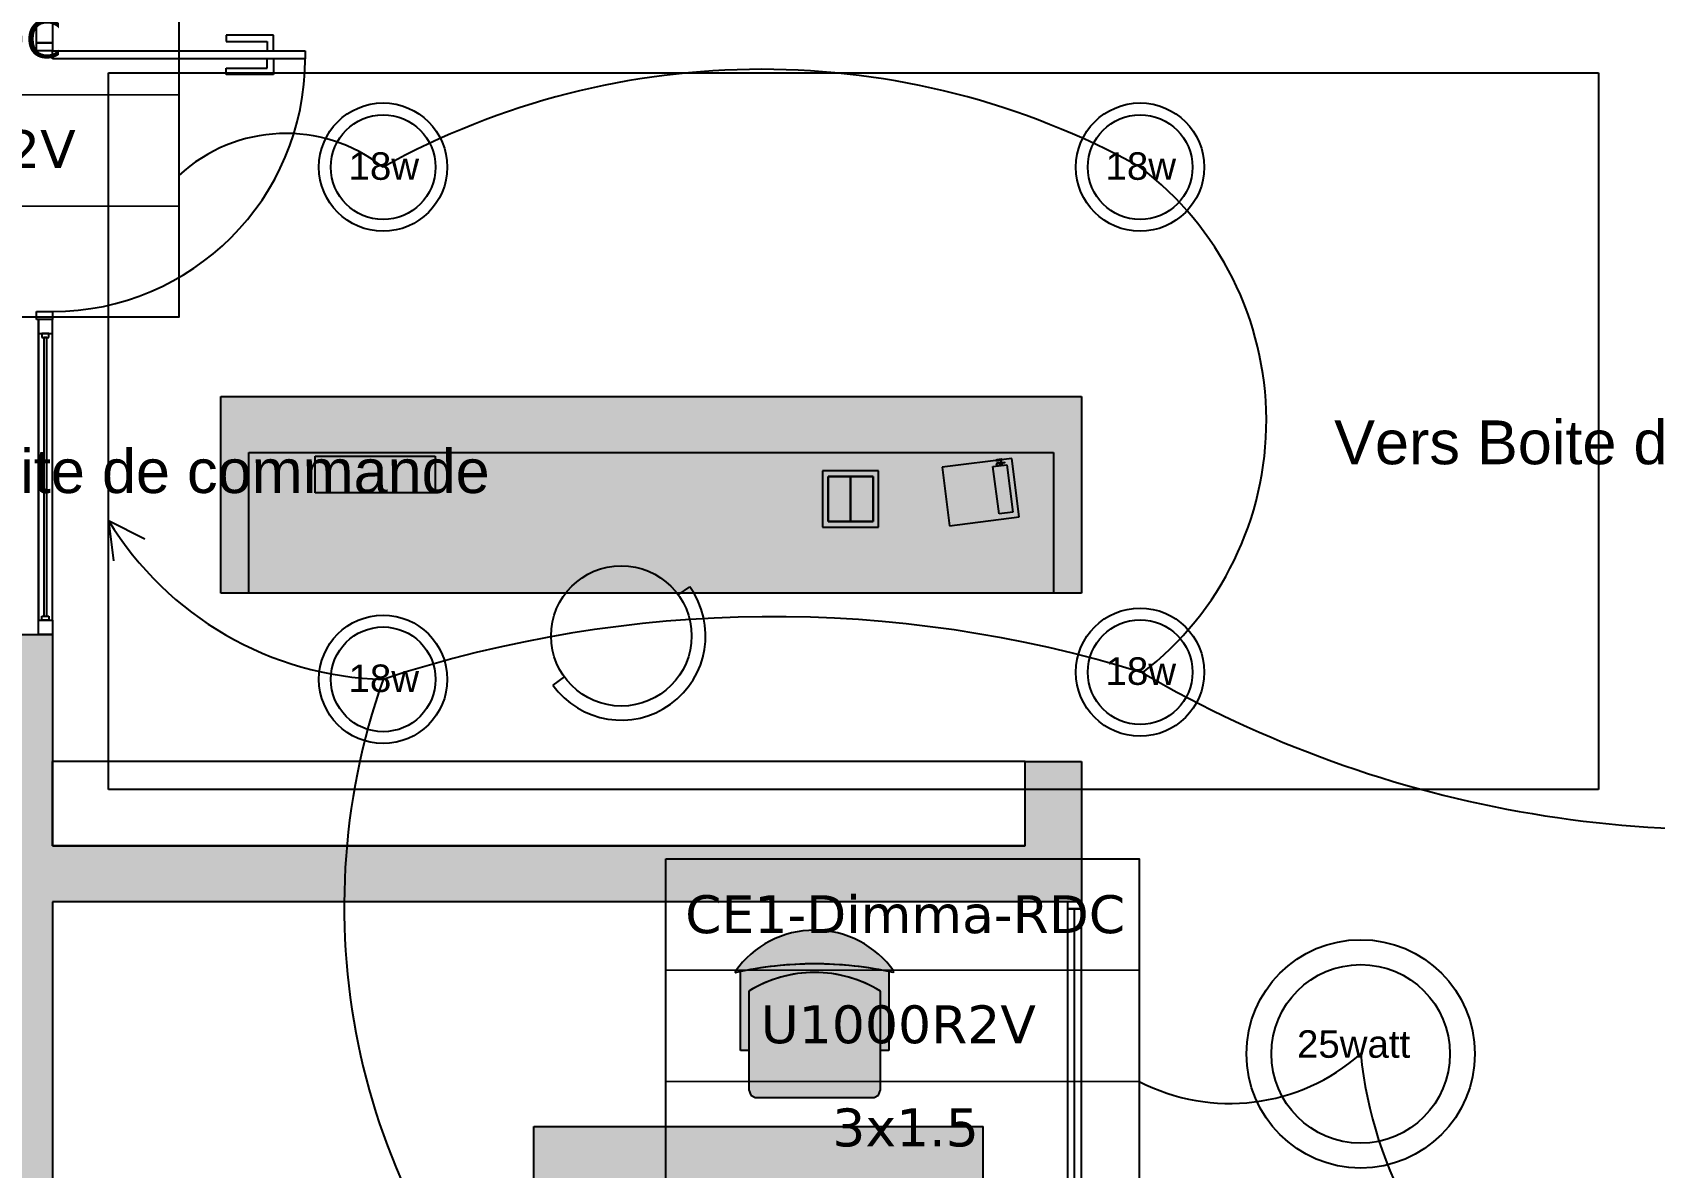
# Model space of a CAD drawing. Header units: millimetres. Extents: x 31778 to 54642, y 18502 to 28743.
# Drawn here: x 43998 to 44576, y 21233 to 21638 of the extents above; entities that cross this region are included whole.
import ezdxf
from ezdxf.enums import TextEntityAlignment as Align

# ---------------------------------------------------------------- set-up
doc = ezdxf.new("R2010")
doc.units = ezdxf.units.MM
doc.linetypes.add('ACAD_ISO03W100', pattern=[30, 12, -18])
for name, color, linetype in [('CIRCUITS ECLAIRAGE', 1, 'Continuous'), ('MUR BAS', 7, 'Continuous'), ('Plan Archi', 8, 'Continuous')]:
    doc.layers.add(name, color=color, linetype=linetype)
doc.layers.add('STRUCTURE POUTRES', color=5, linetype='ACAD_ISO03W100', lineweight=20)
doc.styles.get("Standard").update_dxf_attribs({"font": 'arial.ttf'})
doc.styles.add('Verdana', font='verdana.ttf')

# ---------------------------------------------------------------- blocks, each defined once
blk = doc.blocks.new('25w')
at = {"layer": 'MUR BAS', "color": 5}
for radius in [82.96620207530886, 64.90323994610428]:
    blk.add_circle((55048.05783666488, -12065.89466432791), radius, dxfattribs=at)
at = {"layer": 'MUR BAS', "color": 5, "insert": (55001.77339238478, -12048.75589350279), "char_height": 20, "attachment_point": 1}
blk.add_mtext_dynamic_manual_height_columns('25watt', width=88.00231635262026, gutter_width=100, heights=[0], dxfattribs=at)
blk = doc.blocks.new('18w')
at = {"layer": 'MUR BAS', "color": 1}
for radius in [46.61078380276666, 38.05015646062355]:
    blk.add_circle((54837.71203632595, -12071.17132957089), radius, dxfattribs=at)
at = {"layer": 'MUR BAS', "color": 1, "insert": (54812.59687050407, -12060.39787366682), "char_height": 20, "attachment_point": 1}
blk.add_mtext_dynamic_manual_height_columns('18w', width=53.48466319893487, gutter_width=100, heights=[0], dxfattribs=at)
blk = doc.blocks.new('ETIQ ECL')
at = {"color": 6, "linetype": 'ByBlock'}
blk.add_lwpolyline([(-28.09237466774357, 19.79999999999927), (28.09237466774357, 19.79999999999927), (28.09237466774357, -19.79999999999927), (-28.09237466774357, -19.79999999999927)], close=True, dxfattribs=at)
at = {"layer": 'STRUCTURE POUTRES', "color": 6, "linetype": 'ByBlock'}
for points in [[(-28.09237466774357, 19.79999999999927), (28.09237466774357, 19.79999999999927), (28.09237466774357, 6.599999999999909), (-28.09237466774357, 6.599999999999909)], [(-28.09237466774357, 6.599999999999909), (28.09237466774357, 6.599999999999909), (28.09237466774357, -6.599999999999454), (-28.09237466774357, -6.599999999999454)], [(-28.09237466774357, -6.599999999999454), (28.09237466774357, -6.599999999999454), (28.09237466774357, -19.79999999999927), (-28.09237466774357, -19.79999999999927)]]:
    blk.add_lwpolyline(points, close=True, dxfattribs=at)
at = {"layer": 'STRUCTURE POUTRES', "color": 6, "linetype": 'ByBlock', "style": 'Verdana'}
for tag, p in [('CIRCUIT', (0.3258196043170756, 10.99343506267905)), ('CABLE', (-0.4895047320387675, -2.077938956542766)), ('SECTION', (0.3739897136692889, -14.32081281852334))]:
    blk.add_attdef(tag, text='', height=4.5, dxfattribs=at).set_placement(p, align=Align.CENTER)
blk = doc.blocks.new('FLECHZ')
at = {"color": 6}
for p, q in [((-7.275957614183426e-12, 0), (-3.380331694097549, 14.0119377987794)), ((0, 0), (-13.5306625672747, 4.96811973784861))]:
    blk.add_line(p, q, dxfattribs=at)

msp = doc.modelspace()

# ---------------------------------------------------------------- hatches: boundary and pattern name
at = {"layer": 'Plan Archi'}
h = msp.add_hatch(color=256, dxfattribs=at)
h.dxf.hatch_style = 1
h.paths.add_polyline_path([(44371.55852034519, 21437.90666270898), (44065.11856252876, 21437.90666270897), (44065.11856252876, 21507.90666270897), (44371.55852034519, 21507.90666270898)])
h = msp.add_hatch(color=256, dxfattribs=at)
h.dxf.hatch_style = 1
h.paths.add_polyline_path([(44299.33752283467, 21481.3880223654), (44279.33752283467, 21481.3880223654), (44279.33752283467, 21461.3880223654), (44299.33752283467, 21461.3880223654)])
h = msp.add_hatch(color=256, dxfattribs=at)
h.dxf.hatch_style = 1
h.paths.add_polyline_path([(44005.11856252876, 21327.90666270897), (44005.11856252885, 21068.26360498327), (43960.11856252929, 21068.26360498327), (43960.11856252929, 21423.18514753255), (44005.11856252885, 21423.18514753255), (44005.11856252876, 21347.90666270897), (44351.55852034519, 21347.90666270897), (44351.55852034519, 21377.90666270897), (44371.55852034519, 21377.90666270897), (44371.55852034519, 21327.90666270897)])
h = msp.add_hatch(color=256, dxfattribs=at)
h.dxf.hatch_style = 1
edge = h.paths.add_edge_path()
edge.add_arc((44276.5077337167, 21176.6896903493), 129.1470968822902, 89.9807959840947, 102.4973434483042, ccw=False)
edge.add_arc((44276.59437342567, 21176.55326802892), 129.2835192172629, 77.5092782508953, 90.01921317479162, ccw=False)
edge.add_line((44304.55600864608, 21302.77678127824), (44304.85600860219, 21303.13678111192))
edge.add_arc((44276.54255246425, 21283.21970118278), 34.61707485301902, 35.1244418655336, 89.9859844774305)
edge.add_arc((44276.54970658297, 21283.26740966735), 34.56936535771104, 89.99782247723603, 144.916600167338)
edge.add_arc((44248.45963700333, 21302.99728527954), 0.2426993287910363, 144.9166001673375, 294.6945263196027)
h = msp.add_hatch(color=256, dxfattribs=at)
h.dxf.hatch_style = 1
edge = h.paths.add_edge_path()
edge.add_line((44303.02600928943, 21303.10678110506), (44303.02600930668, 21275.04179280474))
edge.add_line((44303.02600930668, 21275.04179280474), (44299.95101061872, 21275.04179284324))
edge.add_line((44299.95101061872, 21275.04179284324), (44299.95101064655, 21296.13178403406))
edge.add_arc((44276.55102037219, 21258.35369161822), 44.4380896463861, 58.22566300077884, 121.7743369603142)
edge.add_line((44253.15103012348, 21296.13178404995), (44253.15103007237, 21275.04179285622))
edge.add_line((44253.15103007237, 21275.04179285622), (44250.09103135894, 21275.04179284524))
edge.add_line((44250.09103135894, 21275.04179284524), (44250.09103137662, 21303.10618638759))
edge.add_arc((44276.5599462869, 21176.18430654683), 129.6524856639419, 78.22137953616561, 101.77990788484061, ccw=False)
h = msp.add_hatch(color=256, dxfattribs=at)
h.dxf.hatch_style = 1
edge = h.paths.add_edge_path()
edge.add_arc((44276.56690358531, 21258.29788573415), 44.49389836539882, 90.02045314779735, 121.7538837941314)
edge.add_line((44253.15103012348, 21296.13178404995), (44253.15103010427, 21260.94179869412))
edge.add_line((44253.15103010427, 21260.94179869412), (44253.85602980266, 21259.03679950862))
edge.add_line((44253.85602980266, 21259.03679950862), (44255.35602917524, 21258.24179982851))
edge.add_line((44255.35602917524, 21258.24179982851), (44297.76101151809, 21258.24179983394))
edge.add_line((44297.76101151809, 21258.24179983394), (44299.26101087937, 21259.03679948139))
edge.add_line((44299.26101087937, 21259.03679948139), (44299.9510106157, 21260.94179868405))
edge.add_line((44299.9510106157, 21260.94179868405), (44299.95101064655, 21296.13178403406))
edge.add_arc((44276.53513715819, 21258.29788573125), 44.49389836831288, 58.24611616802966, 89.97954681436373)
h = msp.add_hatch(color=256, dxfattribs=at)
h.dxf.hatch_style = 1
h.paths.add_polyline_path([(44176.55852035273, 21167.90666267731), (44176.55852033783, 21247.90666267731), (44336.55852034528, 21247.90666270711), (44336.55852036018, 21167.90666270711)])

# ---------------------------------------------------------------- linework, layer by layer
at = {"layer": 'CIRCUITS ECLAIRAGE', "color": 6}
for centre, radius, start, end in [((44257.66162389742, 21346.17498705235), 278.2348562636653, 61.02471636244915, 118.9752836375509), ((44088.26534151074, 21545.65378237311), 55.92528689843139, 51.76652729823768, 132.9507799718734), ((44324.12826592581, 21499.21517769115), 113.2865486129785, 307.6470156072899, 52.91017511587071), ((44125.94700732463, 21525.24821016759), 118.1197512899814, 211.3932617159637, 268.5100371797488), ((44261.76938496907, 20985.58558188572), 443.8733273410242, 72.75988629800065, 108.2348656381776), ((44599.97808545439, 21764.0862646617), 410.3976393945482, 239.7649806553003, 281.1718373699987), ((44352.31518720627, 21326.25373151106), 243.2892747850679, 160.5741751160259, 224.6235306955233)]:
    msp.add_arc(centre, radius, start, end, dxfattribs=at)
at = {"layer": 'CIRCUITS ECLAIRAGE', "color": 4}
for centre, radius, start, end in [((44424.4096030884, 21326.41083392283), 70.27660525247397, 242.6200770481494, 311.5233096885457), ((44619.06809769735, 21288.77359522586), 148.8260041419578, 185.7760367966531, 281.6555074411407)]:
    msp.add_arc(centre, radius, start, end, dxfattribs=at)
at = {"layer": 'Plan Archi'}
for p, q in [((43999.49309826884, 21633.81061183997), (43999.49309826884, 21643.18514758153)), ((44005.11856252728, 21643.18514758153), (44005.11856252728, 21633.81061183997)), ((44005.11856252728, 21633.81061183997), (43999.49309826884, 21633.81061183997)), ((43999.49309826884, 21630.99787971075), (43999.49309826884, 21633.81061183997)), ((43999.49309826884, 21633.81061183997), (44005.11856252728, 21633.81061183997)), ((44005.11856252728, 21633.81061183997), (44005.11856252728, 21630.99787971075)), ((44083.8750621455, 21636.6233439692), (44066.99866937016, 21636.6233439692)), ((44066.99866937016, 21636.6233439692), (44066.99866937016, 21634.37315826582)), ((44066.99866937016, 21634.37315826582), (44081.62487644212, 21634.37315826582)), ((44081.62487644212, 21634.37315826582), (44081.62487644212, 21630.99787971075)), ((44083.8750621455, 21630.99787971075), (44083.8750621455, 21636.6233439692)), ((44005.11856252728, 21630.99787971075), (43999.49309826884, 21630.99787971075)), ((44005.11856252728, 21628.18514758153), (44005.11856252728, 21630.99787971075)), ((44005.11856252728, 21630.99787971075), (44095.12599066239, 21630.99787971075)), ((44095.12599066239, 21628.18514758153), (44005.11856252728, 21628.18514758153)), ((44081.62487644212, 21624.80986902646), (44081.62487644212, 21628.18514758153)), ((44083.8750621455, 21628.18514758153), (44083.8750621455, 21622.55968332308)), ((44095.12599066239, 21630.99787971075), (44095.12599066239, 21628.18514758153)), ((44025.11856252805, 21623.18514753429), (44555.65370357261, 21623.18514753429)), ((44025.11856252805, 21367.90666270897), (44025.11856252805, 21623.18514753429)), ((44066.99866937016, 21622.55968332308), (44066.99866937016, 21624.80986902646)), ((44066.99866937016, 21624.80986902646), (44081.62487644212, 21624.80986902646)), ((44083.8750621455, 21622.55968332308), (44066.99866937016, 21622.55968332308)), ((44555.65370357261, 21623.18514753429), (44555.65370357261, 21367.90666270897)), ((43999.49309826882, 21535.37241545231), (43999.49309826882, 21538.18514758153)), ((43999.49309826882, 21538.18514758153), (44005.11856252728, 21538.18514758153)), ((44005.11856252728, 21535.37241545231), (43999.49309826882, 21535.37241545231)), ((44000.11856252885, 21535.37241545231), (44000.11856252885, 21530.37241545231)), ((44005.11856252885, 21535.37241545231), (44000.11856252885, 21535.37241545231)), ((44000.11856252885, 21423.18514753255), (44000.11856252885, 21535.37241545231)), ((44005.11856252728, 21538.18514758153), (44005.11856252728, 21535.37241545231)), ((44005.11856252885, 21530.37241545231), (44005.11856252885, 21535.37241545231)), ((44000.11856252885, 21530.37241545231), (44000.11856252879, 21428.18514753255)), ((44000.11856252885, 21530.37241545231), (44005.11856252885, 21530.37241545231)), ((44001.36856252885, 21530.37241545231), (44001.36856252885, 21528.87241545231)), ((44003.86856252885, 21530.37241545231), (44001.36856252885, 21530.37241545231)), ((44003.86856252885, 21528.87241545231), (44003.86856252885, 21530.37241545231)), ((44005.11856252885, 21428.18514753255), (44005.11856252885, 21530.37241545231)), ((44001.36856252885, 21528.87241545231), (44003.86856252885, 21528.87241545231)), ((44003.11856252885, 21528.87241545231), (44002.11856252885, 21528.87241545231)), ((44002.11856252885, 21528.87241545231), (44002.11856252885, 21429.68514753255)), ((44003.11856252885, 21429.68514753255), (44003.11856252885, 21528.87241545231)), ((44065.11856252876, 21437.90666270897), (44065.11856252876, 21507.90666270897)), ((44065.11856252876, 21507.90666270897), (44371.55852034519, 21507.90666270898)), ((44065.11856252876, 21437.90666270897), (44065.11856252876, 21507.90666270897)), ((44065.11856252876, 21507.90666270897), (44371.55852034519, 21507.90666270898)), ((44371.55852034519, 21507.90666270898), (44371.55852034519, 21437.90666270898)), ((44371.55852034519, 21507.90666270898), (44371.55852034519, 21437.90666270898)), ((44075.11856252876, 21437.90666270897), (44075.11856252876, 21487.93079298549)), ((44075.11856252876, 21487.93079298549), (44361.55852034519, 21487.9307929855)), ((44075.11856252876, 21437.90666270897), (44075.11856252876, 21487.93079298549)), ((44075.11856252876, 21487.93079298549), (44361.55852034519, 21487.9307929855)), ((44098.73279066001, 21473.57692739392), (44098.73279066001, 21486.68607668929)), ((44098.73279066001, 21486.68607668929), (44141.42155887828, 21486.68607668929)), ((44141.42155887828, 21486.68607668929), (44141.42155887828, 21473.57692739392)), ((44346.73823640653, 21485.85234826374), (44321.940536685, 21482.67837779749)), ((44340.04879812215, 21482.97982055544), (44345.00833806646, 21483.61461464876)), ((44342.20709803904, 21466.11738474482), (44340.04879812215, 21482.97982055544)), ((44345.00833806646, 21483.61461464876), (44347.16663798335, 21466.75217883814)), ((44349.40437159844, 21465.02228049761), (44346.73823640653, 21485.85234826374)), ((44361.55852034519, 21487.9307929855), (44361.55852034519, 21437.90666270898)), ((44361.55852034519, 21487.9307929855), (44361.55852034519, 21437.90666270898)), ((44299.33752283467, 21481.3880223654), (44279.33752283467, 21481.3880223654)), ((44279.33752283467, 21481.3880223654), (44279.33752283467, 21461.3880223654)), ((44281.33752283467, 21463.3880223654), (44281.33752283467, 21479.3880223654)), ((44281.33752283467, 21479.3880223654), (44289.33752283467, 21479.3880223654)), ((44297.33752283467, 21479.3880223654), (44281.33752283467, 21479.3880223654)), ((44281.33752283467, 21479.3880223654), (44281.33752283467, 21463.3880223654)), ((44289.33752283467, 21479.3880223654), (44297.33752283467, 21479.3880223654)), ((44289.33752283467, 21463.3880223654), (44289.33752283467, 21479.3880223654)), ((44289.33752283467, 21479.3880223654), (44289.33752283467, 21463.3880223654)), ((44297.33752283467, 21479.3880223654), (44297.33752283467, 21463.3880223654)), ((44297.33752283467, 21463.3880223654), (44297.33752283467, 21479.3880223654)), ((44299.33752283467, 21461.3880223654), (44299.33752283467, 21481.3880223654)), ((44321.940536685, 21482.67837779749), (44324.60667187691, 21461.84831003136)), ((44141.42155887828, 21473.57692739392), (44098.73279066001, 21473.57692739392)), ((44347.16663798335, 21466.75217883814), (44342.20709803904, 21466.11738474482)), ((44279.33752283467, 21461.3880223654), (44299.33752283467, 21461.3880223654)), ((44289.33752283467, 21463.3880223654), (44281.33752283467, 21463.3880223654)), ((44281.33752283467, 21463.3880223654), (44297.33752283467, 21463.3880223654)), ((44297.33752283467, 21463.3880223654), (44289.33752283467, 21463.3880223654)), ((44324.60667187691, 21461.84831003136), (44349.40437159844, 21465.02228049761)), ((44371.55852034519, 21437.90666270898), (44065.11856252876, 21437.90666270897)), ((44371.55852034519, 21437.90666270898), (44065.11856252876, 21437.90666270897)), ((44361.55852034519, 21437.90666270898), (44075.11856252876, 21437.90666270897)), ((44361.55852034519, 21437.90666270898), (44075.11856252876, 21437.90666270897)), ((44228.00476119923, 21437.24109176203), (44232.06389259927, 21440.16058697137)), ((44000.11856252885, 21423.18514753255), (44000.11856252885, 21428.18514753255)), ((44000.11856252885, 21428.18514753255), (44005.11856252885, 21428.18514753255)), ((44001.36856252885, 21428.18514753255), (44001.36856252885, 21429.68514753255)), ((44001.36856252885, 21429.68514753255), (44003.86856252885, 21429.68514753255)), ((44003.86856252885, 21428.18514753255), (44001.36856252885, 21428.18514753255)), ((44002.11856252885, 21429.68514753255), (44003.11856252885, 21429.68514753255)), ((44003.86856252885, 21429.68514753255), (44003.86856252885, 21428.18514753255)), ((44005.11856252885, 21428.18514753255), (44005.11856252885, 21423.18514753255)), ((43960.11856252929, 21423.18514753255), (44005.11856252885, 21423.18514753255)), ((44005.11856252885, 21423.18514753255), (44000.11856252885, 21423.18514753255)), ((44005.11856252885, 21423.18514753255), (44005.11856252876, 21347.90666270897)), ((44187.413447199, 21408.04613966868), (44183.35431579896, 21405.12664445935)), ((44351.55852034519, 21377.90666270897), (44005.11856252876, 21377.90666270897)), ((44351.55852034519, 21347.90666270897), (44351.55852034519, 21377.90666270897)), ((44351.55852034519, 21377.90666270897), (44371.55852034519, 21377.90666270897)), ((44371.55852034519, 21377.90666270897), (44371.55852034519, 21327.90666270897)), ((44555.65370357261, 21367.90666270897), (44025.11856252805, 21367.90666270897)), ((44351.55852034519, 21347.90666270897), (44005.11856252876, 21347.90666270897)), ((44005.11856252876, 21347.90666270897), (44351.55852034519, 21347.90666270897)), ((44005.11856252876, 21327.90666270897), (44005.11856252885, 21068.26360498327)), ((44371.55852034519, 21327.90666270897), (44005.11856252876, 21327.90666270897)), ((44371.55852034528, 21327.90666270897), (44366.55852034528, 21327.90666270897)), ((44366.55852034528, 21327.90666270897), (44366.55852034528, 21325.40666270897)), ((44371.55852034528, 21325.40666270897), (44371.55852034528, 21327.90666270897)), ((44371.55852034528, 21325.40666270897), (44366.55852034528, 21325.40666270897)), ((44366.55852034528, 21325.40666270897), (44366.55852034528, 21097.90006046713)), ((44366.55852034528, 21325.40666270897), (44371.55852034528, 21325.40666270897)), ((44369.05852034528, 21097.90006046713), (44369.05852034528, 21325.40666270897)), ((44371.55852034528, 21097.90006046713), (44371.55852034528, 21325.40666270897)), ((44176.55852033783, 21247.90666267731), (44336.55852034528, 21247.90666270711))]:
    msp.add_line(p, q, dxfattribs=at)
at = {"layer": 'Plan Archi', "linetype": 'Continuous'}
for p, q in [((44005.11856252876, 21347.90666270897), (44005.11856252876, 21377.90666270897)), ((44351.55852034519, 21347.90666270897), (44351.55852034519, 21377.90666270897)), ((44176.55852035273, 21167.90666267731), (44176.55852033783, 21247.90666267731)), ((44336.55852036018, 21167.90666270711), (44336.55852034528, 21247.90666270711))]:
    msp.add_line(p, q, dxfattribs=at)
at = {"layer": 'Plan Archi', "lineweight": -3}
for p, q in [((44250.09103135894, 21275.04179284524), (44250.09103137662, 21303.10618638759)), ((44303.02600928943, 21303.10678110506), (44303.02600930668, 21275.04179280474)), ((44304.55600864608, 21302.77678127824), (44304.8560086022, 21303.13678111192)), ((44253.15103012348, 21296.13178404995), (44253.15103010427, 21260.94179869412)), ((44253.15103012348, 21296.13178404995), (44253.15103007237, 21275.04179285622)), ((44299.9510106157, 21260.94179868405), (44299.95101064655, 21296.13178403406)), ((44299.95101061872, 21275.04179284324), (44299.95101064655, 21296.13178403406)), ((44253.15103007237, 21275.04179285622), (44250.09103135894, 21275.04179284524)), ((44303.02600930668, 21275.04179280474), (44299.95101061872, 21275.04179284324)), ((44253.15103010427, 21260.94179869412), (44253.85602980266, 21259.03679950862)), ((44253.85602980266, 21259.03679950862), (44255.35602917524, 21258.24179982851)), ((44255.35602917524, 21258.24179982851), (44297.76101151809, 21258.24179983394)), ((44297.76101151809, 21258.24179983394), (44299.26101087937, 21259.03679948139)), ((44299.26101087937, 21259.03679948139), (44299.9510106157, 21260.94179868405))]:
    msp.add_line(p, q, dxfattribs=at)
at = {"layer": 'Plan Archi'}
msp.add_circle((44207.70910419911, 21422.64361571535), 25, dxfattribs=at)
for centre, radius, start, end in [((44005.11856252728, 21628.18514758153), 90.007428135107, 270, 0), ((44207.70910419911, 21422.64361571535), 30, 215.7252503904082, 35.72525039040823)]:
    msp.add_arc(centre, radius, start, end, dxfattribs=at)
at = {"layer": 'Plan Archi', "lineweight": -3}
for centre, radius, start, end in [((44276.54970658298, 21283.26740966736), 34.56936535770541, 89.99782247699514, 144.9166001673692), ((44276.54255246425, 21283.21970118278), 34.61707485302071, 35.12444186560351, 89.98598447753002), ((44276.5077337167, 21176.68969034925), 129.1470968823424, 89.98079598397145, 102.4973434483926), ((44276.5599462869, 21176.18430654683), 129.652485663943, 78.22137953622517, 101.7799078851248), ((44276.59437342567, 21176.55326802897), 129.2835192172111, 77.50927825052435, 90.01921317491923), ((44248.45963700333, 21302.99728527954), 0.2426993287831401, 144.9166001658879, 294.6945263193508), ((44276.56690358531, 21258.29788573414), 44.49389836541125, 90.02045314781256, 121.7538837939604), ((44276.55102037219, 21258.35369161822), 44.43808964638097, 58.22566300065056, 121.7743369601173), ((44276.53513715819, 21258.29788573126), 44.49389836830377, 58.24611616780435, 89.97954681466807)]:
    msp.add_arc(centre, radius, start, end, dxfattribs=at)
at = {"layer": 'Plan Archi'}
msp.add_spline([(44343.43111843168, 21483.41273912824), (44343.33038120315, 21484.19978222543), (44341.53850147844, 21483.17049446913), (44341.43075453414, 21484.01230330057), (44343.65269903484, 21484.29670009147), (44342.63770804944, 21484.16678677501), (44341.43075453414, 21484.01230330057), (44344.31106371729, 21484.3809671841), (44342.52793220029, 21484.15273606441), (44343.2596778876, 21485.4071117245), (44341.11992006766, 21485.13323438099), (44342.79327573505, 21485.34741478997)], degree=3, dxfattribs=at)

# ---------------------------------------------------------------- block references
at = {"layer": 'CIRCUITS ECLAIRAGE', "color": 6, "linetype": 'ByBlock', "xscale": 3, "yscale": 3, "zscale": 3}
for p, values in [((43965.8824138357, 21595.50206463517), {'SECTION': '3x1.5', 'CABLE': 'U1000R2V', 'CIRCUIT': 'CE8-RDC'}), ((44307.81306550375, 21283.80685366863), {'SECTION': '3x1.5', 'CABLE': 'U1000R2V', 'CIRCUIT': 'CE1-Dimma-RDC'})]:
    msp.add_blockref('ETIQ ECL', p, dxfattribs=at).add_auto_attribs(values)
at = {"layer": 'CIRCUITS ECLAIRAGE', "xscale": 0.4899999999999999, "yscale": 0.4899999999999999, "zscale": 0.4899999999999999}
for p in [(17252.39678029256, 27504.45679390725), (17521.96867190287, 27504.45679390725), (17521.96867190287, 27324.59689937515), (17252.39678029256, 27322.04234720307)]:
    msp.add_blockref('18w', p, dxfattribs=at)
at = {"layer": 'CIRCUITS ECLAIRAGE', "color": 6, "rotation": 173.3183873172301}
msp.add_blockref('FLECHZ', (44025.11856252805, 21463.71853956299), dxfattribs=at)
at = {"layer": 'CIRCUITS ECLAIRAGE', "color": 5, "xscale": 0.4899999999999999, "yscale": 0.4899999999999999, "zscale": 0.4899999999999999}
msp.add_blockref('25w', (17497.44935998886, 27186.08410302038), dxfattribs=at)

# ---------------------------------------------------------------- texts
at = {"layer": 'Plan Archi', "color": 6}
for p in [(44461.56083494623, 21483.76944353203), (43916.16890348061, 21473.51076041692)]:
    msp.add_text('Vers Boite de commande', height=15.6, dxfattribs=at).set_placement(p)

doc.saveas('drawing.dxf')
